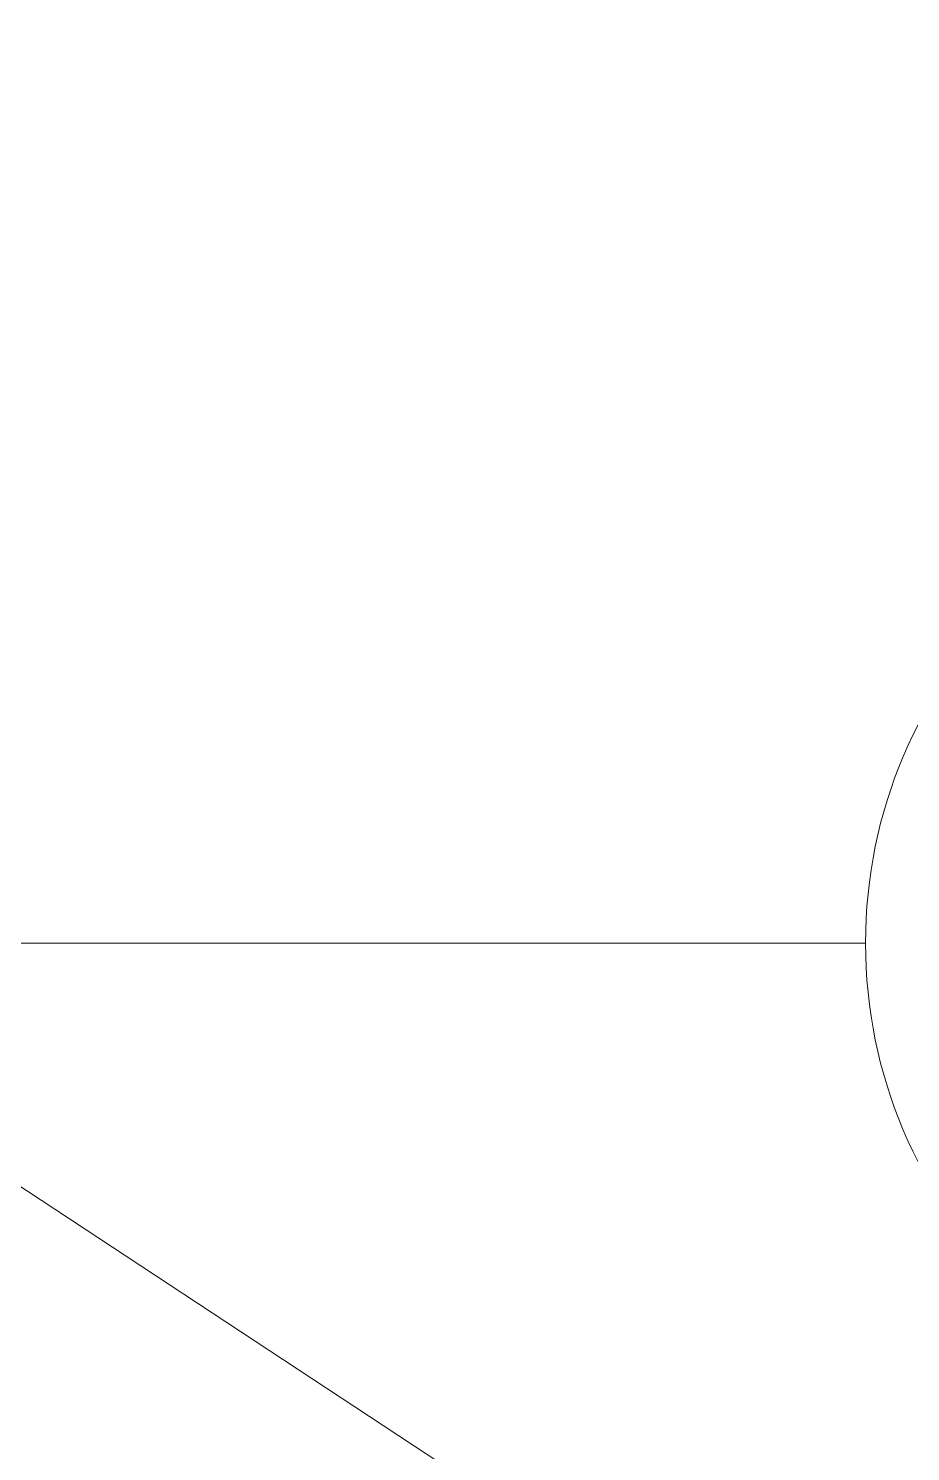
# Model space of a CAD drawing. Header units: metres. Extents: x 0 to 105485, y 0 to 425721.
# Drawn here: x 104694.193 to 104695.296, y 425220.564 to 425222.344 of the extents above; entities that cross this region are included whole.
import ezdxf

# ---------------------------------------------------------------- set-up
doc = ezdxf.new("R2010")
doc.units = ezdxf.units.M
doc.header["$MEASUREMENT"] = 0
for name, color, linetype, lineweight in [('B-XX-MO-ONDERZOEK_SONDERING-G', 90, 'Continuous', 18), ('B-XX-MO-ONDERZOEK_SONDERING-S', 90, 'Continuous', 18), ('B-XX-VH-OPENVERHARDING-G', 90, 'Continuous', 18)]:
    doc.layers.add(name, color=color, linetype=linetype, lineweight=lineweight)

msp = doc.modelspace()

# ---------------------------------------------------------------- linework, layer by layer
at = {"layer": 'B-XX-MO-ONDERZOEK_SONDERING-G', "color": 0, "true_color": 0x285cd6}
for points in [[(104694.165, 425221.2, -1.323), (104694.265, 425221.2, -1.343), (104694.34, 425221.2, -1.363), (104694.415, 425221.2, -1.383), (104694.49, 425221.2, -1.403), (104694.54, 425221.2, -1.423), (104694.49, 425221.2, -1.443), (104694.465, 425221.2, -1.463), (104694.49, 425221.2, -1.483), (104694.715, 425221.2, -1.503), (104694.715, 425221.2, -1.523), (104694.79, 425221.2, -1.543), (104694.79, 425221.2, -1.563), (104694.84, 425221.2, -1.582), (104694.915, 425221.2, -1.602), (104694.965, 425221.2, -1.622), (104694.99, 425221.2, -1.642), (104695.015, 425221.2, -1.662), (104695.015, 425221.2, -1.682), (104695.015, 425221.2, -1.702), (104695.015, 425221.2, -1.722), (104695.165, 425221.2, -1.742), (104695.19, 425221.2, -1.762), (104695.165, 425221.2, -1.782), (104695.14, 425221.2, -1.802), (104695.065, 425221.2, -1.822), (104694.99, 425221.2, -1.842), (104694.915, 425221.2, -1.862), (104694.765, 425221.2, -1.882), (104694.64, 425221.2, -1.902), (104694.515, 425221.2, -1.922), (104694.315, 425221.2, -1.941), (104694.04, 425221.2, -1.961)], [(104695.215, 425221.2, 2.45), (104695.24, 425221.2, 2.431), (104695.215, 425221.2, 2.411), (104695.215, 425221.2, 2.391), (104695.215, 425221.2, 2.371), (104695.215, 425221.2, 2.351), (104695.215, 425221.2, 2.331), (104695.215, 425221.2, 2.311), (104695.215, 425221.2, 2.291), (104695.19, 425221.2, 2.271), (104695.19, 425221.2, 2.251), (104695.165, 425221.2, 2.231), (104695.165, 425221.2, 2.211), (104695.165, 425221.2, 2.191), (104695.14, 425221.2, 2.171), (104695.14, 425221.2, 2.151), (104695.14, 425221.2, 2.131), (104695.14, 425221.2, 2.111), (104695.14, 425221.2, 2.091), (104695.14, 425221.2, 2.071), (104695.14, 425221.2, 2.051), (104695.14, 425221.2, 2.031), (104695.14, 425221.2, 2.011), (104695.14, 425221.2, 1.991), (104695.14, 425221.2, 1.971), (104695.14, 425221.2, 1.951), (104695.14, 425221.2, 1.931), (104695.14, 425221.2, 1.911), (104695.115, 425221.2, 1.891), (104695.115, 425221.2, 1.871), (104695.115, 425221.2, 1.851), (104695.115, 425221.2, 1.831), (104695.115, 425221.2, 1.811), (104695.14, 425221.2, 1.791), (104695.14, 425221.2, 1.771), (104695.14, 425221.2, 1.751), (104695.14, 425221.2, 1.731), (104695.14, 425221.2, 1.711), (104695.115, 425221.2, 1.691), (104695.115, 425221.2, 1.671), (104695.115, 425221.2, 1.651), (104695.115, 425221.2, 1.631), (104695.09, 425221.2, 1.611), (104695.065, 425221.2, 1.591), (104695.065, 425221.2, 1.571), (104695.09, 425221.2, 1.552), (104695.065, 425221.2, 1.532), (104695.09, 425221.2, 1.512), (104695.09, 425221.2, 1.492), (104695.09, 425221.2, 1.472), (104695.065, 425221.2, 1.452), (104695.09, 425221.2, 1.432), (104695.09, 425221.2, 1.412), (104695.09, 425221.2, 1.392), (104695.09, 425221.2, 1.372), (104695.065, 425221.2, 1.352), (104695.09, 425221.2, 1.332), (104695.115, 425221.2, 1.312), (104695.115, 425221.2, 1.292), (104695.115, 425221.2, 1.272), (104695.115, 425221.2, 1.252), (104695.115, 425221.2, 1.232), (104695.115, 425221.2, 1.212), (104695.115, 425221.2, 1.192), (104695.09, 425221.2, 1.172), (104695.09, 425221.2, 1.152), (104695.09, 425221.2, 1.132), (104695.09, 425221.2, 1.112), (104695.065, 425221.2, 1.092), (104695.04, 425221.2, 1.072), (104695.04, 425221.2, 1.052), (104695.015, 425221.2, 1.032), (104694.99, 425221.2, 1.012), (104694.94, 425221.2, 0.992), (104694.89, 425221.2, 0.972), (104694.84, 425221.2, 0.952), (104694.765, 425221.2, 0.932), (104694.69, 425221.2, 0.912), (104694.64, 425221.2, 0.892), (104694.54, 425221.2, 0.872), (104694.49, 425221.2, 0.852), (104694.315, 425221.2, 0.833), (104694.315, 425221.2, 0.813), (104694.315, 425221.2, 0.793), (104694.265, 425221.2, 0.773), (104694.44, 425221.2, 0.753), (104694.39, 425221.2, 0.733), (104694.365, 425221.2, 0.713), (104694.54, 425221.2, 0.693), (104694.59, 425221.2, 0.673), (104694.565, 425221.2, 0.653), (104694.565, 425221.2, 0.633), (104694.54, 425221.2, 0.613), (104694.565, 425221.2, 0.593), (104694.665, 425221.2, 0.573), (104694.715, 425221.2, 0.553), (104694.665, 425221.2, 0.533), (104694.64, 425221.2, 0.513), (104694.615, 425221.2, 0.493), (104694.615, 425221.2, 0.473), (104694.59, 425221.2, 0.453), (104694.515, 425221.2, 0.433), (104694.39, 425221.2, 0.413), (104694.215, 425221.2, 0.393), (104694.115, 425221.2, 0.373)], [(104694.165, 425221.2, -13.385), (104694.215, 425221.2, -13.405), (104694.215, 425221.2, -13.425), (104694.24, 425221.2, -13.444), (104694.29, 425221.2, -13.464), (104694.34, 425221.2, -13.484), (104694.415, 425221.2, -13.504), (104694.49, 425221.2, -13.524), (104694.515, 425221.2, -13.544), (104694.64, 425221.2, -13.564), (104694.74, 425221.2, -13.584), (104694.84, 425221.2, -13.604), (104694.94, 425221.2, -13.624), (104695.04, 425221.2, -13.644), (104695.065, 425221.2, -13.664), (104695.09, 425221.2, -13.684), (104695.115, 425221.2, -13.704), (104695.115, 425221.2, -13.724), (104695.09, 425221.2, -13.744), (104695.09, 425221.2, -13.764), (104695.09, 425221.2, -13.784), (104695.09, 425221.2, -13.803), (104695.09, 425221.2, -13.823), (104695.09, 425221.2, -13.843), (104695.09, 425221.2, -13.863), (104695.065, 425221.2, -13.883), (104695.09, 425221.2, -13.903), (104695.09, 425221.2, -13.923), (104695.09, 425221.2, -13.943), (104695.09, 425221.2, -13.963), (104695.09, 425221.2, -13.983), (104695.09, 425221.2, -14.003), (104695.065, 425221.2, -14.023), (104695.065, 425221.2, -14.043), (104695.065, 425221.2, -14.063), (104695.065, 425221.2, -14.083), (104695.065, 425221.2, -14.103), (104695.065, 425221.2, -14.123), (104695.065, 425221.2, -14.143), (104695.065, 425221.2, -14.162), (104695.065, 425221.2, -14.182), (104695.065, 425221.2, -14.202), (104695.065, 425221.2, -14.222), (104695.065, 425221.2, -14.242), (104695.065, 425221.2, -14.262), (104695.065, 425221.2, -14.282), (104695.065, 425221.2, -14.302), (104695.065, 425221.2, -14.322), (104695.065, 425221.2, -14.342), (104695.065, 425221.2, -14.362), (104695.04, 425221.2, -14.382), (104695.04, 425221.2, -14.402), (104695.04, 425221.2, -14.422), (104695.04, 425221.2, -14.442), (104695.04, 425221.2, -14.462), (104695.015, 425221.2, -14.482), (104695.015, 425221.2, -14.502), (104694.99, 425221.2, -14.521), (104694.99, 425221.2, -14.541), (104694.99, 425221.2, -14.561), (104694.99, 425221.2, -14.581), (104694.99, 425221.2, -14.601), (104695.015, 425221.2, -14.621), (104695.04, 425221.2, -14.641), (104695.04, 425221.2, -14.661), (104695.04, 425221.2, -14.681), (104695.04, 425221.2, -14.701), (104695.04, 425221.2, -14.721), (104695.04, 425221.2, -14.741), (104695.04, 425221.2, -14.761), (104695.04, 425221.2, -14.781), (104695.04, 425221.2, -14.801), (104695.065, 425221.2, -14.821), (104695.065, 425221.2, -14.841), (104695.065, 425221.2, -14.861), (104695.065, 425221.2, -14.88), (104695.065, 425221.2, -14.9), (104695.065, 425221.2, -14.92), (104695.065, 425221.2, -14.94), (104695.065, 425221.2, -14.96), (104695.065, 425221.2, -14.98), (104695.04, 425221.2, -15), (104695.04, 425221.2, -15.02), (104695.065, 425221.2, -15.04), (104695.065, 425221.2, -15.06), (104695.065, 425221.2, -15.08), (104695.065, 425221.2, -15.1), (104695.065, 425221.2, -15.12), (104695.09, 425221.2, -15.14), (104695.09, 425221.2, -15.16), (104695.09, 425221.2, -15.18), (104695.115, 425221.2, -15.2), (104695.115, 425221.2, -15.219), (104695.09, 425221.2, -15.239), (104695.09, 425221.2, -15.259), (104695.09, 425221.2, -15.279), (104695.09, 425221.2, -15.299), (104695.09, 425221.2, -15.319), (104695.09, 425221.2, -15.339), (104695.09, 425221.2, -15.359), (104695.09, 425221.2, -15.379), (104695.09, 425221.2, -15.399), (104695.09, 425221.2, -15.419), (104695.09, 425221.2, -15.439), (104695.09, 425221.2, -15.459), (104695.09, 425221.2, -15.479), (104695.09, 425221.2, -15.499), (104695.09, 425221.2, -15.519), (104695.09, 425221.2, -15.539), (104695.09, 425221.2, -15.558), (104695.09, 425221.2, -15.578), (104695.09, 425221.2, -15.598), (104695.09, 425221.2, -15.618), (104695.09, 425221.2, -15.638), (104695.065, 425221.2, -15.658), (104695.065, 425221.2, -15.678), (104695.065, 425221.2, -15.698), (104695.04, 425221.2, -15.718), (104695.04, 425221.2, -15.738), (104694.99, 425221.2, -15.758), (104694.94, 425221.2, -15.778), (104694.865, 425221.2, -15.798), (104694.74, 425221.2, -15.818), (104694.615, 425221.2, -15.838), (104694.59, 425221.2, -15.858), (104694.64, 425221.2, -15.878), (104694.715, 425221.2, -15.898), (104694.815, 425221.2, -15.917), (104694.915, 425221.2, -15.937), (104694.965, 425221.2, -15.957), (104695.04, 425221.2, -15.977), (104695.065, 425221.2, -15.997), (104695.09, 425221.2, -16.017), (104695.115, 425221.2, -16.037), (104695.115, 425221.2, -16.057), (104695.115, 425221.2, -16.077), (104695.115, 425221.2, -16.097), (104695.115, 425221.2, -16.117), (104695.115, 425221.2, -16.137), (104695.09, 425221.2, -16.157), (104695.09, 425221.2, -16.177), (104695.09, 425221.2, -16.197), (104695.065, 425221.2, -16.217), (104695.065, 425221.2, -16.237), (104695.065, 425221.2, -16.256), (104695.065, 425221.2, -16.276), (104695.065, 425221.2, -16.296), (104695.065, 425221.2, -16.316), (104695.04, 425221.2, -16.336), (104695.04, 425221.2, -16.356), (104695.04, 425221.2, -16.376), (104695.04, 425221.2, -16.396), (104695.04, 425221.2, -16.416), (104695.04, 425221.2, -16.436), (104695.04, 425221.2, -16.456), (104695.04, 425221.2, -16.476), (104695.04, 425221.2, -16.496), (104695.04, 425221.2, -16.516), (104695.04, 425221.2, -16.536), (104695.065, 425221.2, -16.556), (104695.065, 425221.2, -16.576), (104695.065, 425221.2, -16.595), (104695.065, 425221.2, -16.615), (104695.065, 425221.2, -16.635), (104695.065, 425221.2, -16.655), (104695.065, 425221.2, -16.675), (104695.065, 425221.2, -16.695), (104695.065, 425221.2, -16.715), (104695.065, 425221.2, -16.735), (104695.065, 425221.2, -16.755), (104695.09, 425221.2, -16.775), (104695.09, 425221.2, -16.795), (104695.09, 425221.2, -16.815), (104695.09, 425221.2, -16.835), (104695.09, 425221.2, -16.855), (104695.09, 425221.2, -16.875), (104695.065, 425221.2, -16.895), (104695.065, 425221.2, -16.915), (104695.065, 425221.2, -16.934), (104695.065, 425221.2, -16.954), (104695.065, 425221.2, -16.974), (104695.09, 425221.2, -16.994), (104695.09, 425221.2, -17.014), (104695.09, 425221.2, -17.034), (104695.09, 425221.2, -17.054), (104695.09, 425221.2, -17.074), (104695.09, 425221.2, -17.094), (104695.09, 425221.2, -17.114), (104695.09, 425221.2, -17.134), (104695.065, 425221.2, -17.154), (104695.065, 425221.2, -17.174), (104695.065, 425221.2, -17.194), (104695.065, 425221.2, -17.214), (104695.065, 425221.2, -17.234), (104695.04, 425221.2, -17.254), (104695.04, 425221.2, -17.273), (104695.065, 425221.2, -17.293), (104695.065, 425221.2, -17.313), (104695.065, 425221.2, -17.333), (104695.065, 425221.2, -17.353), (104695.065, 425221.2, -17.373), (104695.09, 425221.2, -17.393), (104695.09, 425221.2, -17.413), (104695.09, 425221.2, -17.433), (104695.09, 425221.2, -17.453), (104695.09, 425221.2, -17.473), (104695.115, 425221.2, -17.493), (104695.115, 425221.2, -17.513), (104695.115, 425221.2, -17.533), (104695.115, 425221.2, -17.553), (104695.09, 425221.2, -17.573), (104695.09, 425221.2, -17.592), (104695.09, 425221.2, -17.612), (104695.09, 425221.2, -17.632), (104695.09, 425221.2, -17.652), (104695.09, 425221.2, -17.672), (104695.09, 425221.2, -17.692), (104695.09, 425221.2, -17.712), (104695.09, 425221.2, -17.732), (104695.09, 425221.2, -17.752), (104695.09, 425221.2, -17.772), (104695.09, 425221.2, -17.792), (104695.09, 425221.2, -17.812), (104695.09, 425221.2, -17.832), (104695.09, 425221.2, -17.852), (104695.09, 425221.2, -17.872), (104695.115, 425221.2, -17.892), (104695.115, 425221.2, -17.912), (104695.115, 425221.2, -17.931), (104695.09, 425221.2, -17.951), (104695.09, 425221.2, -17.971), (104695.115, 425221.2, -17.991), (104695.115, 425221.2, -18.011), (104695.115, 425221.2, -18.031), (104695.115, 425221.2, -18.051), (104695.115, 425221.2, -18.071), (104695.115, 425221.2, -18.091), (104695.115, 425221.2, -18.111), (104695.115, 425221.2, -18.131), (104695.115, 425221.2, -18.151), (104695.14, 425221.2, -18.171), (104695.14, 425221.2, -18.191), (104695.14, 425221.2, -18.211), (104695.14, 425221.2, -18.231), (104695.115, 425221.2, -18.25), (104695.115, 425221.2, -18.27), (104695.115, 425221.2, -18.29), (104695.115, 425221.2, -18.31), (104695.115, 425221.2, -18.33), (104695.115, 425221.2, -18.35), (104695.09, 425221.2, -18.37), (104695.115, 425221.2, -18.39), (104695.115, 425221.2, -18.41), (104695.115, 425221.2, -18.43), (104695.14, 425221.2, -18.45), (104695.14, 425221.2, -18.47), (104695.14, 425221.2, -18.49), (104695.14, 425221.2, -18.51), (104695.115, 425221.2, -18.53), (104695.115, 425221.2, -18.55), (104695.115, 425221.2, -18.569), (104695.115, 425221.2, -18.589), (104695.115, 425221.2, -18.609), (104695.115, 425221.2, -18.629), (104695.115, 425221.2, -18.649), (104695.09, 425221.2, -18.669), (104695.09, 425221.2, -18.689), (104695.04, 425221.2, -18.709), (104695.04, 425221.2, -18.729), (104695.015, 425221.2, -18.749), (104694.965, 425221.2, -18.769), (104694.89, 425221.2, -18.789), (104694.79, 425221.2, -18.809), (104694.715, 425221.2, -18.829), (104694.64, 425221.2, -18.849), (104694.565, 425221.2, -18.869), (104694.49, 425221.2, -18.888), (104694.415, 425221.2, -18.908), (104694.39, 425221.2, -18.928), (104694.415, 425221.2, -18.948), (104694.515, 425221.2, -18.968), (104694.59, 425221.2, -18.988), (104694.665, 425221.2, -19.008), (104694.69, 425221.2, -19.028), (104694.715, 425221.2, -19.048), (104694.74, 425221.2, -19.068), (104694.765, 425221.2, -19.088), (104694.79, 425221.2, -19.108), (104694.815, 425221.2, -19.128), (104694.84, 425221.2, -19.148), (104694.865, 425221.2, -19.168), (104694.89, 425221.2, -19.188), (104694.89, 425221.2, -19.207), (104694.89, 425221.2, -19.227), (104694.94, 425221.2, -19.247), (104694.94, 425221.2, -19.267), (104694.94, 425221.2, -19.287), (104694.94, 425221.2, -19.307), (104694.965, 425221.2, -19.327), (104694.99, 425221.2, -19.347), (104694.99, 425221.2, -19.367), (104694.99, 425221.2, -19.387), (104694.99, 425221.2, -19.407), (104694.915, 425221.2, -19.427), (104694.815, 425221.2, -19.447), (104694.74, 425221.2, -19.467), (104694.74, 425221.2, -19.487), (104694.74, 425221.2, -19.506), (104694.715, 425221.2, -19.526), (104694.74, 425221.2, -19.546), (104694.74, 425221.2, -19.566), (104694.765, 425221.2, -19.586), (104694.79, 425221.2, -19.606), (104694.815, 425221.2, -19.626), (104694.865, 425221.2, -19.646), (104694.915, 425221.2, -19.666), (104694.94, 425221.2, -19.686), (104694.94, 425221.2, -19.706), (104694.915, 425221.2, -19.726), (104694.915, 425221.2, -19.746), (104694.915, 425221.2, -19.766), (104694.865, 425221.2, -19.786), (104694.84, 425221.2, -19.806), (104694.865, 425221.2, -19.825), (104694.865, 425221.2, -19.845), (104694.865, 425221.2, -19.865), (104694.865, 425221.2, -19.885), (104694.865, 425221.2, -19.905), (104694.865, 425221.2, -19.925), (104694.865, 425221.2, -19.945), (104694.915, 425221.2, -19.965), (104694.965, 425221.2, -19.985), (104694.965, 425221.2, -20.005), (104694.965, 425221.2, -20.025), (104694.94, 425221.2, -20.045), (104694.84, 425221.2, -20.065), (104694.79, 425221.2, -20.085), (104694.765, 425221.2, -20.105), (104694.74, 425221.2, -20.125), (104694.765, 425221.2, -20.144), (104694.79, 425221.2, -20.164), (104694.865, 425221.2, -20.184), (104694.94, 425221.2, -20.204), (104694.94, 425221.2, -20.224), (104694.94, 425221.2, -20.244), (104694.915, 425221.2, -20.264), (104694.89, 425221.2, -20.284), (104694.79, 425221.2, -20.304), (104694.69, 425221.2, -20.324), (104694.64, 425221.2, -20.344), (104694.665, 425221.2, -20.364), (104694.665, 425221.2, -20.384), (104694.665, 425221.2, -20.404), (104694.665, 425221.2, -20.424), (104694.64, 425221.2, -20.444), (104694.715, 425221.2, -20.463), (104694.715, 425221.2, -20.483), (104694.715, 425221.2, -20.503), (104694.69, 425221.2, -20.523), (104694.64, 425221.2, -20.543), (104694.59, 425221.2, -20.563), (104694.59, 425221.2, -20.583), (104694.615, 425221.2, -20.603), (104694.615, 425221.2, -20.623), (104694.615, 425221.2, -20.643), (104694.69, 425221.2, -20.663), (104694.74, 425221.2, -20.683), (104694.765, 425221.2, -20.703), (104694.765, 425221.2, -20.723), (104694.69, 425221.2, -20.743), (104694.69, 425221.2, -20.762), (104694.715, 425221.2, -20.782), (104694.765, 425221.2, -20.802), (104694.84, 425221.2, -20.822), (104694.915, 425221.2, -20.842), (104694.94, 425221.2, -20.862), (104694.965, 425221.2, -20.882), (104694.99, 425221.2, -20.902), (104694.94, 425221.2, -20.922), (104694.865, 425221.2, -20.942), (104694.79, 425221.2, -20.962), (104694.765, 425221.2, -20.982), (104694.715, 425221.2, -21.002), (104694.69, 425221.2, -21.022), (104694.665, 425221.2, -21.042), (104694.64, 425221.2, -21.061), (104694.64, 425221.2, -21.081), (104694.665, 425221.2, -21.101), (104694.765, 425221.2, -21.121), (104694.815, 425221.2, -21.141), (104694.84, 425221.2, -21.161), (104694.865, 425221.2, -21.181), (104694.89, 425221.2, -21.201), (104694.865, 425221.2, -21.221), (104694.84, 425221.2, -21.241), (104694.815, 425221.2, -21.261), (104694.79, 425221.2, -21.281), (104694.765, 425221.2, -21.301), (104694.765, 425221.2, -21.321), (104694.79, 425221.2, -21.341), (104694.815, 425221.2, -21.36), (104694.815, 425221.2, -21.38), (104694.815, 425221.2, -21.4), (104694.865, 425221.2, -21.42), (104694.915, 425221.2, -21.44), (104694.94, 425221.2, -21.46), (104694.94, 425221.2, -21.48), (104694.965, 425221.2, -21.5), (104694.94, 425221.2, -21.52), (104694.915, 425221.2, -21.54), (104694.915, 425221.2, -21.56), (104694.915, 425221.2, -21.58), (104694.89, 425221.2, -21.6), (104694.865, 425221.2, -21.62), (104694.815, 425221.2, -21.64), (104694.79, 425221.2, -21.659), (104694.74, 425221.2, -21.679), (104694.69, 425221.2, -21.699), (104694.64, 425221.2, -21.719), (104694.59, 425221.2, -21.739), (104694.59, 425221.2, -21.759), (104694.565, 425221.2, -21.779), (104694.59, 425221.2, -21.799), (104694.615, 425221.2, -21.819), (104694.64, 425221.2, -21.839), (104694.64, 425221.2, -21.859), (104694.59, 425221.2, -21.879), (104694.565, 425221.2, -21.899), (104694.515, 425221.2, -21.919), (104694.49, 425221.2, -21.939), (104694.415, 425221.2, -21.958), (104694.365, 425221.2, -21.978), (104694.39, 425221.2, -21.998), (104694.39, 425221.2, -22.018), (104694.415, 425221.2, -22.038), (104694.415, 425221.2, -22.058), (104694.44, 425221.2, -22.078), (104694.465, 425221.2, -22.098), (104694.44, 425221.2, -22.118), (104694.415, 425221.2, -22.138), (104694.415, 425221.2, -22.158), (104694.415, 425221.2, -22.178), (104694.39, 425221.2, -22.198), (104694.365, 425221.2, -22.218), (104694.365, 425221.2, -22.238), (104694.315, 425221.2, -22.257), (104694.315, 425221.2, -22.277), (104694.29, 425221.2, -22.297), (104694.265, 425221.2, -22.317), (104694.24, 425221.2, -22.337), (104694.215, 425221.2, -22.357), (104694.14, 425221.2, -22.377)], [(104694.19, 425221.2, 0.313), (104694.29, 425221.2, 0.293), (104694.415, 425221.2, 0.273), (104694.54, 425221.2, 0.253), (104694.64, 425221.2, 0.233), (104694.715, 425221.2, 0.213), (104694.79, 425221.2, 0.193), (104694.665, 425221.2, 0.174), (104694.765, 425221.2, 0.154), (104694.84, 425221.2, 0.134), (104694.94, 425221.2, 0.114), (104695.015, 425221.2, 0.094), (104695.065, 425221.2, 0.074), (104695.115, 425221.2, 0.054), (104695.14, 425221.2, 0.034), (104695.165, 425221.2, 0.014), (104695.19, 425221.2, -0.006), (104695.165, 425221.2, -0.026), (104695.165, 425221.2, -0.046), (104695.165, 425221.2, -0.066), (104695.14, 425221.2, -0.086), (104695.115, 425221.2, -0.106), (104695.115, 425221.2, -0.126), (104695.065, 425221.2, -0.146), (104695.015, 425221.2, -0.166), (104694.94, 425221.2, -0.186), (104694.89, 425221.2, -0.206), (104694.79, 425221.2, -0.226), (104694.84, 425221.2, -0.246), (104694.915, 425221.2, -0.266), (104694.965, 425221.2, -0.286), (104694.94, 425221.2, -0.305), (104694.915, 425221.2, -0.325), (104694.89, 425221.2, -0.345), (104694.865, 425221.2, -0.365), (104694.815, 425221.2, -0.385), (104694.79, 425221.2, -0.405), (104694.765, 425221.2, -0.425), (104694.74, 425221.2, -0.445), (104694.74, 425221.2, -0.465), (104694.74, 425221.2, -0.485), (104694.765, 425221.2, -0.505), (104694.765, 425221.2, -0.525), (104694.79, 425221.2, -0.545), (104694.815, 425221.2, -0.565), (104694.84, 425221.2, -0.585), (104694.84, 425221.2, -0.605), (104694.84, 425221.2, -0.625), (104694.84, 425221.2, -0.645), (104694.84, 425221.2, -0.665), (104694.815, 425221.2, -0.685), (104694.79, 425221.2, -0.705), (104694.79, 425221.2, -0.725), (104694.765, 425221.2, -0.744), (104694.765, 425221.2, -0.764), (104694.765, 425221.2, -0.784), (104694.79, 425221.2, -0.804), (104694.765, 425221.2, -0.824), (104694.765, 425221.2, -0.844), (104694.765, 425221.2, -0.864), (104694.765, 425221.2, -0.884), (104694.815, 425221.2, -0.904), (104694.84, 425221.2, -0.924), (104694.865, 425221.2, -0.944), (104694.89, 425221.2, -0.964), (104694.89, 425221.2, -0.984), (104694.915, 425221.2, -1.004), (104694.915, 425221.2, -1.024), (104694.89, 425221.2, -1.044), (104694.79, 425221.2, -1.064), (104694.74, 425221.2, -1.084), (104694.79, 425221.2, -1.104), (104694.815, 425221.2, -1.124), (104694.815, 425221.2, -1.144), (104694.815, 425221.2, -1.163), (104694.79, 425221.2, -1.183), (104694.79, 425221.2, -1.203), (104694.715, 425221.2, -1.223), (104694.715, 425221.2, -1.243), (104694.64, 425221.2, -1.263), (104694.44, 425221.2, -1.283), (104694.165, 425221.2, -1.303)], [(104694.19, 425221.2, -2.201), (104694.29, 425221.2, -2.221), (104694.39, 425221.2, -2.241), (104694.44, 425221.2, -2.261), (104694.44, 425221.2, -2.28), (104694.44, 425221.2, -2.3), (104694.44, 425221.2, -2.32), (104694.315, 425221.2, -2.34), (104694.19, 425221.2, -2.36), (104694.215, 425221.2, -2.38), (104694.24, 425221.2, -2.4), (104694.215, 425221.2, -2.42), (104694.24, 425221.2, -2.44), (104694.29, 425221.2, -2.46), (104694.315, 425221.2, -2.48), (104694.365, 425221.2, -2.5), (104694.44, 425221.2, -2.52), (104694.715, 425221.2, -2.54), (104694.79, 425221.2, -2.56), (104694.79, 425221.2, -2.58), (104694.79, 425221.2, -2.599), (104694.765, 425221.2, -2.619), (104694.74, 425221.2, -2.639), (104694.74, 425221.2, -2.659), (104694.64, 425221.2, -2.679), (104694.54, 425221.2, -2.699), (104694.565, 425221.2, -2.719), (104694.59, 425221.2, -2.739), (104694.59, 425221.2, -2.759), (104694.615, 425221.2, -2.779), (104694.615, 425221.2, -2.799), (104694.615, 425221.2, -2.819), (104694.565, 425221.2, -2.839), (104694.59, 425221.2, -2.859), (104694.59, 425221.2, -2.879), (104694.59, 425221.2, -2.899), (104694.565, 425221.2, -2.918), (104694.54, 425221.2, -2.938), (104694.565, 425221.2, -2.958), (104694.565, 425221.2, -2.978), (104694.565, 425221.2, -2.998), (104694.565, 425221.2, -3.018), (104694.565, 425221.2, -3.038), (104694.49, 425221.2, -3.058), (104694.54, 425221.2, -3.078), (104694.615, 425221.2, -3.098), (104694.69, 425221.2, -3.118), (104694.74, 425221.2, -3.138), (104694.79, 425221.2, -3.158), (104694.84, 425221.2, -3.178), (104694.865, 425221.2, -3.198), (104694.89, 425221.2, -3.217), (104694.915, 425221.2, -3.237), (104694.915, 425221.2, -3.257), (104694.94, 425221.2, -3.277), (104694.965, 425221.2, -3.297), (104694.965, 425221.2, -3.317), (104694.965, 425221.2, -3.337), (104694.94, 425221.2, -3.357), (104694.915, 425221.2, -3.377), (104694.89, 425221.2, -3.397), (104694.865, 425221.2, -3.417), (104694.84, 425221.2, -3.437), (104694.79, 425221.2, -3.457), (104694.74, 425221.2, -3.477), (104694.74, 425221.2, -3.497), (104694.765, 425221.2, -3.516), (104694.79, 425221.2, -3.536), (104694.74, 425221.2, -3.556), (104694.715, 425221.2, -3.576), (104694.79, 425221.2, -3.596), (104694.79, 425221.2, -3.616), (104694.79, 425221.2, -3.636), (104694.74, 425221.2, -3.656), (104694.665, 425221.2, -3.676), (104694.615, 425221.2, -3.696), (104694.615, 425221.2, -3.716), (104694.615, 425221.2, -3.736), (104694.64, 425221.2, -3.756), (104694.64, 425221.2, -3.776), (104694.665, 425221.2, -3.795), (104694.665, 425221.2, -3.815), (104694.715, 425221.2, -3.835), (104694.69, 425221.2, -3.855), (104694.665, 425221.2, -3.875), (104694.64, 425221.2, -3.895), (104694.64, 425221.2, -3.915), (104694.665, 425221.2, -3.935), (104694.665, 425221.2, -3.955), (104694.64, 425221.2, -3.975), (104694.59, 425221.2, -3.995), (104694.54, 425221.2, -4.015), (104694.615, 425221.2, -4.035), (104694.64, 425221.2, -4.055), (104694.64, 425221.2, -4.075), (104694.64, 425221.2, -4.094), (104694.615, 425221.2, -4.114), (104694.565, 425221.2, -4.134), (104694.44, 425221.2, -4.154), (104694.365, 425221.2, -4.174), (104694.34, 425221.2, -4.194), (104694.315, 425221.2, -4.214), (104694.265, 425221.2, -4.234), (104694.215, 425221.2, -4.254), (104694.215, 425221.2, -4.274), (104694.215, 425221.2, -4.294), (104694.265, 425221.2, -4.314), (104694.315, 425221.2, -4.334), (104694.365, 425221.2, -4.354), (104694.365, 425221.2, -4.373), (104694.39, 425221.2, -4.393), (104694.39, 425221.2, -4.413), (104694.415, 425221.2, -4.433), (104694.39, 425221.2, -4.453), (104694.39, 425221.2, -4.473), (104694.39, 425221.2, -4.493), (104694.365, 425221.2, -4.513), (104694.315, 425221.2, -4.533), (104694.315, 425221.2, -4.553), (104694.265, 425221.2, -4.573), (104694.265, 425221.2, -4.593), (104694.29, 425221.2, -4.613), (104694.265, 425221.2, -4.633), (104694.265, 425221.2, -4.652), (104694.215, 425221.2, -4.672), (104694.265, 425221.2, -4.692), (104694.265, 425221.2, -4.712), (104694.29, 425221.2, -4.732), (104694.34, 425221.2, -4.752), (104694.29, 425221.2, -4.772), (104694.215, 425221.2, -4.792), (104694.215, 425221.2, -4.812), (104694.215, 425221.2, -4.832), (104694.215, 425221.2, -4.852), (104694.215, 425221.2, -4.872), (104694.215, 425221.2, -4.892), (104694.165, 425221.2, -4.912)], [(104694.19, 425221.2, -5.051), (104694.215, 425221.2, -5.071), (104694.215, 425221.2, -5.091), (104694.215, 425221.2, -5.111), (104694.215, 425221.2, -5.131), (104694.215, 425221.2, -5.151), (104694.24, 425221.2, -5.171), (104694.29, 425221.2, -5.191), (104694.315, 425221.2, -5.21), (104694.315, 425221.2, -5.23), (104694.34, 425221.2, -5.25), (104694.34, 425221.2, -5.27), (104694.365, 425221.2, -5.29), (104694.39, 425221.2, -5.31), (104694.415, 425221.2, -5.33), (104694.415, 425221.2, -5.35), (104694.44, 425221.2, -5.37), (104694.44, 425221.2, -5.39), (104694.44, 425221.2, -5.41), (104694.44, 425221.2, -5.43), (104694.415, 425221.2, -5.45), (104694.415, 425221.2, -5.47), (104694.415, 425221.2, -5.489), (104694.44, 425221.2, -5.509), (104694.465, 425221.2, -5.529), (104694.44, 425221.2, -5.549), (104694.465, 425221.2, -5.569), (104694.49, 425221.2, -5.589), (104694.515, 425221.2, -5.609), (104694.49, 425221.2, -5.629), (104694.49, 425221.2, -5.649), (104694.49, 425221.2, -5.669), (104694.49, 425221.2, -5.689), (104694.465, 425221.2, -5.709), (104694.465, 425221.2, -5.729), (104694.465, 425221.2, -5.749), (104694.465, 425221.2, -5.769), (104694.44, 425221.2, -5.788), (104694.465, 425221.2, -5.808), (104694.49, 425221.2, -5.828), (104694.49, 425221.2, -5.848), (104694.515, 425221.2, -5.868), (104694.515, 425221.2, -5.888), (104694.515, 425221.2, -5.908), (104694.515, 425221.2, -5.928), (104694.515, 425221.2, -5.948), (104694.515, 425221.2, -5.968), (104694.515, 425221.2, -5.988), (104694.515, 425221.2, -6.008), (104694.515, 425221.2, -6.028), (104694.54, 425221.2, -6.048), (104694.54, 425221.2, -6.067), (104694.54, 425221.2, -6.087), (104694.54, 425221.2, -6.107), (104694.515, 425221.2, -6.127), (104694.515, 425221.2, -6.147), (104694.54, 425221.2, -6.167), (104694.54, 425221.2, -6.187), (104694.54, 425221.2, -6.207), (104694.54, 425221.2, -6.227), (104694.54, 425221.2, -6.247), (104694.515, 425221.2, -6.267), (104694.54, 425221.2, -6.287), (104694.54, 425221.2, -6.307), (104694.515, 425221.2, -6.327), (104694.515, 425221.2, -6.346), (104694.54, 425221.2, -6.366), (104694.54, 425221.2, -6.386), (104694.565, 425221.2, -6.406), (104694.54, 425221.2, -6.426), (104694.54, 425221.2, -6.446), (104694.54, 425221.2, -6.466), (104694.54, 425221.2, -6.486), (104694.54, 425221.2, -6.506), (104694.54, 425221.2, -6.526), (104694.54, 425221.2, -6.546), (104694.54, 425221.2, -6.566), (104694.54, 425221.2, -6.586), (104694.54, 425221.2, -6.606), (104694.565, 425221.2, -6.626), (104694.565, 425221.2, -6.645), (104694.565, 425221.2, -6.665), (104694.565, 425221.2, -6.685), (104694.565, 425221.2, -6.705), (104694.565, 425221.2, -6.725), (104694.565, 425221.2, -6.745), (104694.54, 425221.2, -6.765), (104694.565, 425221.2, -6.785), (104694.565, 425221.2, -6.805), (104694.59, 425221.2, -6.825), (104694.54, 425221.2, -6.845), (104694.565, 425221.2, -6.865), (104694.565, 425221.2, -6.885), (104694.565, 425221.2, -6.905), (104694.565, 425221.2, -6.924), (104694.54, 425221.2, -6.944), (104694.54, 425221.2, -6.964), (104694.54, 425221.2, -6.984), (104694.54, 425221.2, -7.004), (104694.565, 425221.2, -7.024), (104694.565, 425221.2, -7.044), (104694.59, 425221.2, -7.064), (104694.565, 425221.2, -7.084), (104694.565, 425221.2, -7.104), (104694.59, 425221.2, -7.124), (104694.59, 425221.2, -7.144), (104694.59, 425221.2, -7.164), (104694.615, 425221.2, -7.184), (104694.615, 425221.2, -7.204), (104694.615, 425221.2, -7.223), (104694.615, 425221.2, -7.243), (104694.615, 425221.2, -7.263), (104694.615, 425221.2, -7.283), (104694.615, 425221.2, -7.303), (104694.615, 425221.2, -7.323), (104694.615, 425221.2, -7.343), (104694.615, 425221.2, -7.363), (104694.615, 425221.2, -7.383), (104694.615, 425221.2, -7.403), (104694.64, 425221.2, -7.423), (104694.64, 425221.2, -7.443), (104694.64, 425221.2, -7.463), (104694.665, 425221.2, -7.483), (104694.665, 425221.2, -7.503), (104694.69, 425221.2, -7.522), (104694.64, 425221.2, -7.543), (104694.615, 425221.2, -7.563), (104694.64, 425221.2, -7.583), (104694.64, 425221.2, -7.603), (104694.665, 425221.2, -7.623), (104694.64, 425221.2, -7.643), (104694.615, 425221.2, -7.662), (104694.59, 425221.2, -7.682), (104694.59, 425221.2, -7.702), (104694.615, 425221.2, -7.722), (104694.615, 425221.2, -7.742), (104694.615, 425221.2, -7.762), (104694.615, 425221.2, -7.782), (104694.615, 425221.2, -7.802), (104694.615, 425221.2, -7.822), (104694.615, 425221.2, -7.842), (104694.615, 425221.2, -7.862), (104694.615, 425221.2, -7.882), (104694.59, 425221.2, -7.902), (104694.615, 425221.2, -7.922), (104694.59, 425221.2, -7.942), (104694.59, 425221.2, -7.961), (104694.59, 425221.2, -7.981), (104694.64, 425221.2, -8.001), (104694.74, 425221.2, -8.021), (104694.74, 425221.2, -8.041), (104694.74, 425221.2, -8.061), (104694.69, 425221.2, -8.081), (104694.59, 425221.2, -8.101), (104694.59, 425221.2, -8.121), (104694.59, 425221.2, -8.141), (104694.59, 425221.2, -8.161), (104694.54, 425221.2, -8.181), (104694.44, 425221.2, -8.201), (104694.365, 425221.2, -8.221), (104694.34, 425221.2, -8.241), (104694.44, 425221.2, -8.26), (104694.565, 425221.2, -8.28), (104694.54, 425221.2, -8.3), (104694.54, 425221.2, -8.32), (104694.515, 425221.2, -8.34), (104694.565, 425221.2, -8.36), (104694.565, 425221.2, -8.38), (104694.565, 425221.2, -8.4), (104694.565, 425221.2, -8.42), (104694.565, 425221.2, -8.44), (104694.565, 425221.2, -8.46), (104694.565, 425221.2, -8.48), (104694.565, 425221.2, -8.5), (104694.565, 425221.2, -8.52), (104694.565, 425221.2, -8.54), (104694.565, 425221.2, -8.559), (104694.565, 425221.2, -8.579), (104694.565, 425221.2, -8.599), (104694.565, 425221.2, -8.619), (104694.565, 425221.2, -8.639), (104694.565, 425221.2, -8.659), (104694.565, 425221.2, -8.679), (104694.565, 425221.2, -8.699), (104694.59, 425221.2, -8.719), (104694.59, 425221.2, -8.739), (104694.59, 425221.2, -8.759), (104694.59, 425221.2, -8.779), (104694.59, 425221.2, -8.799), (104694.59, 425221.2, -8.819), (104694.59, 425221.2, -8.839), (104694.59, 425221.2, -8.858), (104694.59, 425221.2, -8.878), (104694.59, 425221.2, -8.898), (104694.59, 425221.2, -8.918), (104694.59, 425221.2, -8.938), (104694.59, 425221.2, -8.958), (104694.59, 425221.2, -8.978), (104694.59, 425221.2, -8.998), (104694.59, 425221.2, -9.018), (104694.59, 425221.2, -9.038), (104694.615, 425221.2, -9.058), (104694.615, 425221.2, -9.078), (104694.615, 425221.2, -9.098), (104694.615, 425221.2, -9.118), (104694.615, 425221.2, -9.138), (104694.615, 425221.2, -9.158), (104694.615, 425221.2, -9.177), (104694.615, 425221.2, -9.197), (104694.615, 425221.2, -9.217), (104694.615, 425221.2, -9.237), (104694.615, 425221.2, -9.257), (104694.64, 425221.2, -9.277), (104694.64, 425221.2, -9.297), (104694.64, 425221.2, -9.317), (104694.64, 425221.2, -9.337), (104694.64, 425221.2, -9.357), (104694.64, 425221.2, -9.377), (104694.665, 425221.2, -9.397), (104694.64, 425221.2, -9.417), (104694.665, 425221.2, -9.437), (104694.665, 425221.2, -9.457), (104694.665, 425221.2, -9.477), (104694.69, 425221.2, -9.496), (104694.69, 425221.2, -9.516), (104694.69, 425221.2, -9.536), (104694.69, 425221.2, -9.556), (104694.69, 425221.2, -9.576), (104694.69, 425221.2, -9.596), (104694.69, 425221.2, -9.616), (104694.69, 425221.2, -9.636), (104694.69, 425221.2, -9.656), (104694.69, 425221.2, -9.676), (104694.69, 425221.2, -9.696), (104694.665, 425221.2, -9.716), (104694.665, 425221.2, -9.736), (104694.69, 425221.2, -9.756), (104694.665, 425221.2, -9.776), (104694.665, 425221.2, -9.795), (104694.665, 425221.2, -9.815), (104694.69, 425221.2, -9.835), (104694.665, 425221.2, -9.855), (104694.665, 425221.2, -9.875), (104694.69, 425221.2, -9.895), (104694.665, 425221.2, -9.915), (104694.665, 425221.2, -9.935), (104694.69, 425221.2, -9.955), (104694.69, 425221.2, -9.975), (104694.69, 425221.2, -9.995), (104694.69, 425221.2, -10.015), (104694.715, 425221.2, -10.035), (104694.715, 425221.2, -10.055), (104694.74, 425221.2, -10.075), (104694.74, 425221.2, -10.095), (104694.74, 425221.2, -10.115), (104694.74, 425221.2, -10.134), (104694.715, 425221.2, -10.154), (104694.74, 425221.2, -10.174), (104694.715, 425221.2, -10.194), (104694.715, 425221.2, -10.214), (104694.74, 425221.2, -10.234), (104694.715, 425221.2, -10.254), (104694.74, 425221.2, -10.274), (104694.74, 425221.2, -10.294), (104694.715, 425221.2, -10.314), (104694.715, 425221.2, -10.334), (104694.74, 425221.2, -10.354), (104694.74, 425221.2, -10.374), (104694.715, 425221.2, -10.394), (104694.715, 425221.2, -10.414), (104694.715, 425221.2, -10.434), (104694.715, 425221.2, -10.453), (104694.715, 425221.2, -10.473), (104694.74, 425221.2, -10.493), (104694.74, 425221.2, -10.513), (104694.765, 425221.2, -10.533), (104694.74, 425221.2, -10.553), (104694.765, 425221.2, -10.573), (104694.715, 425221.2, -10.593), (104694.715, 425221.2, -10.613), (104694.74, 425221.2, -10.633), (104694.74, 425221.2, -10.653), (104694.74, 425221.2, -10.673), (104694.715, 425221.2, -10.693), (104694.715, 425221.2, -10.713), (104694.74, 425221.2, -10.733), (104694.74, 425221.2, -10.753), (104694.74, 425221.2, -10.772), (104694.715, 425221.2, -10.792), (104694.715, 425221.2, -10.812), (104694.715, 425221.2, -10.832), (104694.74, 425221.2, -10.852), (104694.74, 425221.2, -10.872), (104694.74, 425221.2, -10.892), (104694.74, 425221.2, -10.912), (104694.74, 425221.2, -10.932), (104694.715, 425221.2, -10.952), (104694.74, 425221.2, -10.972), (104694.765, 425221.2, -10.992), (104694.79, 425221.2, -11.012), (104694.79, 425221.2, -11.032), (104694.815, 425221.2, -11.052), (104694.79, 425221.2, -11.072), (104694.79, 425221.2, -11.092), (104694.79, 425221.2, -11.111), (104694.765, 425221.2, -11.131), (104694.765, 425221.2, -11.151), (104694.74, 425221.2, -11.171), (104694.74, 425221.2, -11.191), (104694.74, 425221.2, -11.211), (104694.74, 425221.2, -11.231), (104694.74, 425221.2, -11.251), (104694.715, 425221.2, -11.271), (104694.74, 425221.2, -11.291), (104694.765, 425221.2, -11.311), (104694.765, 425221.2, -11.331), (104694.765, 425221.2, -11.351), (104694.79, 425221.2, -11.371), (104694.79, 425221.2, -11.391), (104694.765, 425221.2, -11.411), (104694.765, 425221.2, -11.43), (104694.765, 425221.2, -11.45), (104694.74, 425221.2, -11.47), (104694.74, 425221.2, -11.49), (104694.74, 425221.2, -11.51), (104694.765, 425221.2, -11.53), (104694.765, 425221.2, -11.55), (104694.765, 425221.2, -11.57), (104694.765, 425221.2, -11.59), (104694.765, 425221.2, -11.61), (104694.79, 425221.2, -11.63), (104694.765, 425221.2, -11.65), (104694.765, 425221.2, -11.67), (104694.765, 425221.2, -11.69), (104694.765, 425221.2, -11.71), (104694.765, 425221.2, -11.73), (104694.79, 425221.2, -11.75), (104694.765, 425221.2, -11.769), (104694.79, 425221.2, -11.789), (104694.765, 425221.2, -11.809), (104694.765, 425221.2, -11.829), (104694.74, 425221.2, -11.849), (104694.765, 425221.2, -11.869), (104694.74, 425221.2, -11.889), (104694.715, 425221.2, -11.909), (104694.715, 425221.2, -11.929), (104694.69, 425221.2, -11.949), (104694.69, 425221.2, -11.969), (104694.665, 425221.2, -11.989), (104694.69, 425221.2, -12.009), (104694.765, 425221.2, -12.029), (104694.765, 425221.2, -12.049), (104694.765, 425221.2, -12.069), (104694.765, 425221.2, -12.088), (104694.765, 425221.2, -12.108), (104694.74, 425221.2, -12.128), (104694.74, 425221.2, -12.148), (104694.74, 425221.2, -12.168), (104694.69, 425221.2, -12.188), (104694.69, 425221.2, -12.208), (104694.59, 425221.2, -12.228), (104694.54, 425221.2, -12.248), (104694.465, 425221.2, -12.268), (104694.49, 425221.2, -12.288), (104694.74, 425221.2, -12.308), (104694.915, 425221.2, -12.328), (104695.015, 425221.2, -12.348), (104695.065, 425221.2, -12.368), (104695.115, 425221.2, -12.388), (104695.115, 425221.2, -12.408), (104695.115, 425221.2, -12.427), (104695.14, 425221.2, -12.447), (104695.115, 425221.2, -12.467), (104695.09, 425221.2, -12.487), (104695.065, 425221.2, -12.507), (104695.04, 425221.2, -12.527), (104694.965, 425221.2, -12.547), (104694.865, 425221.2, -12.567), (104694.79, 425221.2, -12.587), (104694.64, 425221.2, -12.607), (104694.54, 425221.2, -12.627), (104694.44, 425221.2, -12.647), (104694.315, 425221.2, -12.667), (104694.24, 425221.2, -12.687), (104694.215, 425221.2, -12.707), (104694.19, 425221.2, -12.727), (104694.34, 425221.2, -12.747), (104694.54, 425221.2, -12.766), (104694.565, 425221.2, -12.786), (104694.565, 425221.2, -12.806), (104694.59, 425221.2, -12.826), (104694.54, 425221.2, -12.846), (104694.515, 425221.2, -12.866), (104694.49, 425221.2, -12.886), (104694.465, 425221.2, -12.906), (104694.415, 425221.2, -12.926), (104694.39, 425221.2, -12.946), (104694.34, 425221.2, -12.966), (104694.315, 425221.2, -12.986), (104694.29, 425221.2, -13.006), (104694.265, 425221.2, -13.026), (104694.24, 425221.2, -13.046), (104694.24, 425221.2, -13.066), (104694.215, 425221.2, -13.086), (104694.215, 425221.2, -13.105), (104694.19, 425221.2, -13.125)], [(104694.19, 425221.2, -22.517), (104694.215, 425221.2, -22.536), (104694.24, 425221.2, -22.556), (104694.265, 425221.2, -22.576), (104694.315, 425221.2, -22.596), (104694.39, 425221.2, -22.616), (104694.44, 425221.2, -22.636), (104694.465, 425221.2, -22.656), (104695.24, 425221.2, -22.676), (104695.24, 425221.2, -22.696), (104695.24, 425221.2, -22.716), (104695.24, 425221.2, -22.736), (104695.24, 425221.2, -22.756)]]:
    msp.add_polyline3d(points, dxfattribs=at)
at = {"layer": 'B-XX-MO-ONDERZOEK_SONDERING-G', "color": 0, "true_color": 0x787878}
msp.add_polyline3d([(104695.24, 425221.2, 2.45), (104695.24, 425221.2, -22.756)], dxfattribs=at)
at = {"layer": 'B-XX-MO-ONDERZOEK_SONDERING-S'}
msp.add_circle((104695.84, 425221.2), 0.6, dxfattribs=at)
at = {"layer": 'B-XX-VH-OPENVERHARDING-G', "ltscale": 0.5}
for points in [[(104665.773, 425239.575), (104667.745, 425238.279), (104669.638, 425237.034), (104671.55, 425235.777), (104673.538, 425234.469), (104676.024, 425232.835), (104677.79, 425231.674), (104683.715, 425227.778), (104683.819, 425227.71), (104685.807, 425226.403), (104698.527, 425218.039), (104705.043, 425216.028)], [(104698.165, 425214.167), (104698.449, 425215.297), (104697.714, 425215.785), (104698.824, 425217.454), (104698.967, 425217.359), (104699.071, 425217.772), (104698.527, 425218.039), (104685.807, 425226.403), (104682.641, 425221.687), (104680.653, 425222.994), (104683.819, 425227.71), (104683.715, 425227.778), (104680.555, 425223.07), (104678.566, 425224.378), (104676.619, 425225.659), (104674.63, 425226.967), (104677.79, 425231.674), (104676.024, 425232.835), (104672.876, 425228.122), (104670.279, 425229.83), (104668.368, 425231.087), (104666.415, 425232.314), (104664.481, 425233.591)]]:
    msp.add_lwpolyline(points, dxfattribs=at)

doc.saveas('drawing.dxf')
